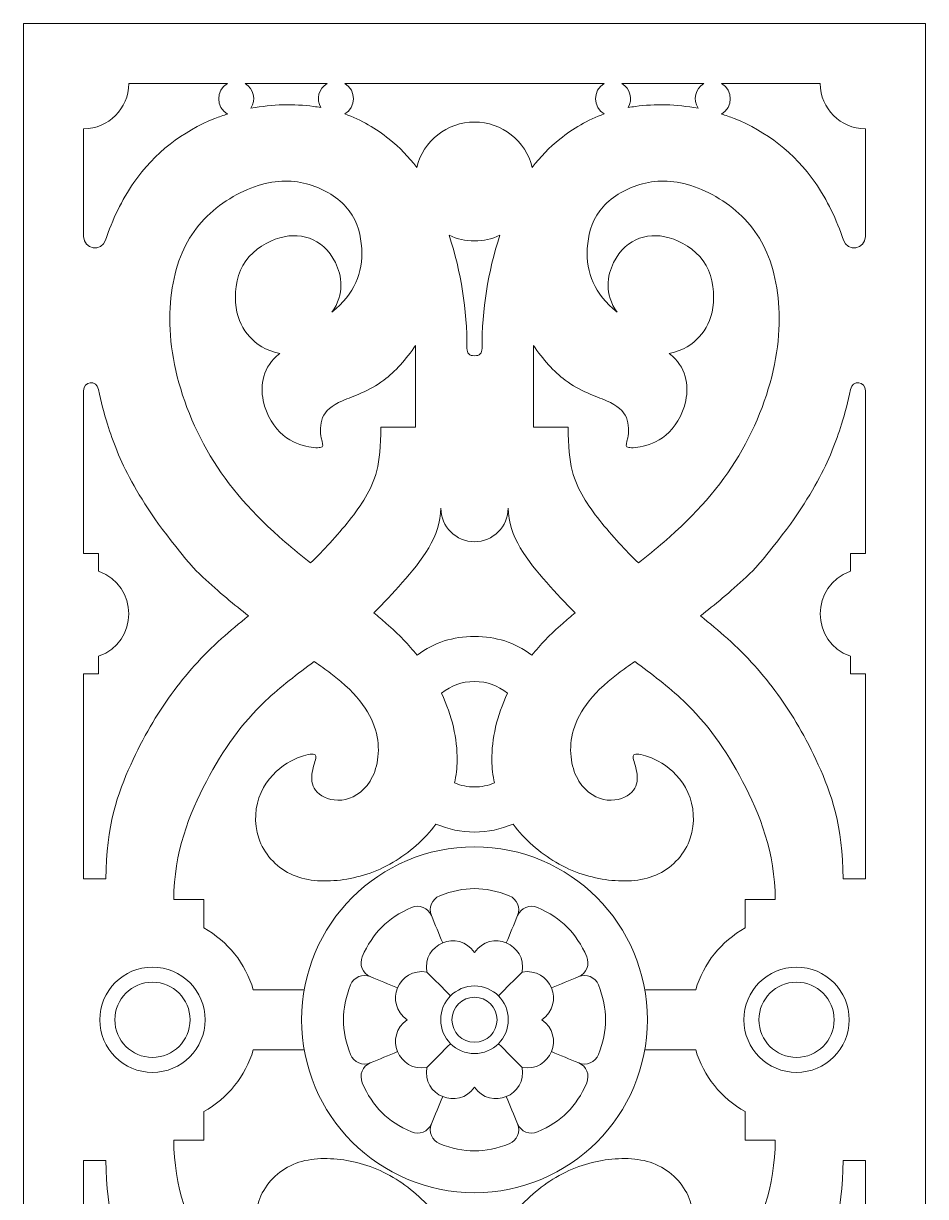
# Model space of a CAD drawing. Header units: millimetres. Extents: x 313 to 609, y -59 to 250.
# Drawn here: x 478.9 to 608.6, y 80.8 to 249.5 of the extents above; entities that cross this region are included whole.
import ezdxf

# ---------------------------------------------------------------- set-up
doc = ezdxf.new("R2010")
doc.units = ezdxf.units.MM
doc.header["$MEASUREMENT"] = 0
doc.layers.add('Default', color=7, linetype='Continuous')

msp = doc.modelspace()

# ---------------------------------------------------------------- linework, layer by layer
at = {"layer": 'Default', "lineweight": 9}
for points, knots in [([(478.865, 249.5131), (478.865, 249.5131), (478.865, -37.0836), (478.865, -37.0836), (478.865, -37.0836), (478.865, -37.0836), (608.6331, -37.0836), (608.6331, -37.0836), (608.6331, -37.0836), (608.6331, -37.0836), (608.6331, 249.5131), (608.6331, 249.5131), (608.6331, 249.5131), (608.6331, 249.5131), (478.865, 249.5131), (478.865, 249.5131)], [0, 0, 0, 0, 0.2, 0.2, 0.2, 0.2, 0.4, 0.4, 0.4, 0.4, 0.6, 0.6, 0.6, 0.6, 1, 1, 1, 1]), ([(487.5161, 234.3735), (491.0995, 234.3735), (494.0047, 237.2786), (494.0047, 240.862), (494.0047, 240.862), (498.7349, 240.862), (503.4657, 240.862), (508.1959, 240.862), (508.1959, 240.862), (506.5179, 239.8798), (506.5351, 237.448), (508.227, 236.4898), (508.227, 236.4898), (507.6155, 236.2982), (507.0099, 236.0847), (506.4135, 235.8495), (506.4135, 235.8495), (501.7853, 234.0238), (497.7061, 230.874), (494.7479, 226.6337), (494.7479, 226.6337), (493.0061, 224.1364), (491.6529, 221.2609), (490.676, 218.3498), (490.676, 218.3498), (490.0912, 216.6069), (487.5161, 217.0277), (487.5161, 218.8658), (487.5161, 218.8658), (487.5161, 224.035), (487.5161, 229.2044), (487.5161, 234.3735)], [0, 0, 0, 0, 0.11111111, 0.11111111, 0.11111111, 0.11111111, 0.22222222, 0.22222222, 0.22222222, 0.22222222, 0.33333333, 0.33333333, 0.33333333, 0.33333333, 0.44444444, 0.44444444, 0.44444444, 0.44444444, 0.55555556, 0.55555556, 0.55555556, 0.55555556, 0.66666667, 0.66666667, 0.66666667, 0.66666667, 0.77777778, 0.77777778, 0.77777778, 0.77777778, 1, 1, 1, 1]), ([(510.7445, 240.862), (514.6785, 240.862), (518.6124, 240.862), (522.5463, 240.862), (522.5463, 240.862), (521.3432, 240.1577), (520.9392, 238.6114), (521.6445, 237.4088), (521.6445, 237.4088), (521.2975, 237.4723), (520.9452, 237.5286), (520.5878, 237.5779), (520.5878, 237.5779), (517.8013, 237.9598), (514.6856, 237.894), (511.5936, 237.3225), (511.5936, 237.3225), (512.3676, 238.5292), (511.9818, 240.1378), (510.7445, 240.862)], [0, 0, 0, 0, 0.16666667, 0.16666667, 0.16666667, 0.16666667, 0.33333333, 0.33333333, 0.33333333, 0.33333333, 0.5, 0.5, 0.5, 0.5, 0.66666667, 0.66666667, 0.66666667, 0.66666667, 1, 1, 1, 1]), ([(525.095, 240.862), (537.5308, 240.862), (549.967, 240.862), (562.4028, 240.862), (562.4028, 240.862), (560.7299, 239.8828), (560.7409, 237.4604), (562.4227, 236.4963), (562.4227, 236.4963), (560.014, 235.6413), (557.9004, 234.4058), (556.0326, 232.8948), (556.0326, 232.8948), (554.5362, 231.6845), (553.1972, 230.2978), (552.0607, 228.799), (552.0607, 228.799), (551.1313, 232.6356), (547.6965, 235.3376), (543.7489, 235.3376), (543.7489, 235.3376), (539.8013, 235.3376), (536.3665, 232.6356), (535.4371, 228.799), (535.4371, 228.799), (534.3007, 230.2978), (532.9617, 231.6845), (531.4655, 232.8948), (531.4655, 232.8948), (529.5974, 234.4058), (527.4841, 235.6413), (525.0751, 236.4963), (525.0751, 236.4963), (526.757, 237.4604), (526.7682, 239.8828), (525.095, 240.862)], [0, 0, 0, 0, 0.1, 0.1, 0.1, 0.1, 0.2, 0.2, 0.2, 0.2, 0.3, 0.3, 0.3, 0.3, 0.4, 0.4, 0.4, 0.4, 0.5, 0.5, 0.5, 0.5, 0.6, 0.6, 0.6, 0.6, 0.7, 0.7, 0.7, 0.7, 0.8, 0.8, 0.8, 0.8, 1, 1, 1, 1]), ([(575.9042, 237.3225), (575.1302, 238.5292), (575.516, 240.1378), (576.7533, 240.862), (576.7533, 240.862), (572.8194, 240.862), (568.8854, 240.862), (564.9515, 240.862), (564.9515, 240.862), (566.1547, 240.1577), (566.5586, 238.6114), (565.8534, 237.4088), (565.8534, 237.4088), (566.2003, 237.4723), (566.5527, 237.5286), (566.9103, 237.5779), (566.9103, 237.5779), (569.6968, 237.9598), (572.8122, 237.894), (575.9042, 237.3225)], [0, 0, 0, 0, 0.16666667, 0.16666667, 0.16666667, 0.16666667, 0.33333333, 0.33333333, 0.33333333, 0.33333333, 0.5, 0.5, 0.5, 0.5, 0.66666667, 0.66666667, 0.66666667, 0.66666667, 1, 1, 1, 1]), ([(579.2708, 236.4898), (579.8823, 236.2982), (580.4879, 236.0847), (581.0843, 235.8495), (581.0843, 235.8495), (585.7125, 234.0238), (589.792, 230.874), (592.75, 226.6337), (592.75, 226.6337), (594.4917, 224.1364), (595.8449, 221.2609), (596.8218, 218.3498), (596.8218, 218.3498), (597.4066, 216.6069), (599.9817, 217.0277), (599.9817, 218.8658), (599.9817, 218.8658), (599.9817, 224.035), (599.9817, 229.2044), (599.9817, 234.3735), (599.9817, 234.3735), (596.3983, 234.3735), (593.4932, 237.2786), (593.4932, 240.862), (593.4932, 240.862), (588.763, 240.862), (584.0325, 240.862), (579.302, 240.862), (579.302, 240.862), (580.9799, 239.8798), (580.9627, 237.448), (579.2708, 236.4898)], [0, 0, 0, 0, 0.11111111, 0.11111111, 0.11111111, 0.11111111, 0.22222222, 0.22222222, 0.22222222, 0.22222222, 0.33333333, 0.33333333, 0.33333333, 0.33333333, 0.44444444, 0.44444444, 0.44444444, 0.44444444, 0.55555556, 0.55555556, 0.55555556, 0.55555556, 0.66666667, 0.66666667, 0.66666667, 0.66666667, 0.77777778, 0.77777778, 0.77777778, 0.77777778, 1, 1, 1, 1]), ([(515.7331, 202.0382), (513.2244, 200.1117), (512.9181, 197.4717), (513.3519, 195.2845), (513.3519, 195.2845), (513.7855, 193.0973), (514.9587, 191.3627), (516.2342, 190.2915), (516.2342, 190.2915), (517.5095, 189.2201), (518.8867, 188.8123), (519.9072, 188.6207), (519.9072, 188.6207), (520.9274, 188.4294), (521.5908, 188.4549), (521.8203, 188.6334), (521.8203, 188.6334), (522.0499, 188.8123), (521.8458, 189.1438), (521.7056, 189.909), (521.7056, 189.909), (521.5653, 190.6741), (521.4885, 191.8728), (521.8966, 192.8423), (521.8966, 192.8423), (522.3049, 193.8115), (523.1976, 194.5511), (524.7566, 195.2442), (524.7566, 195.2442), (526.3157, 195.9372), (528.5411, 196.5838), (530.7019, 198.2098), (530.7019, 198.2098), (532.327, 199.4331), (533.9157, 201.211), (535.2841, 203.2075), (535.2841, 203.2075), (535.2841, 199.281), (535.2841, 195.3542), (535.2841, 191.4274), (535.2841, 191.4274), (533.6156, 191.4274), (531.9471, 191.4274), (530.2787, 191.4274), (530.2787, 191.4274), (530.2787, 185.9691), (529.4308, 183.639), (528.0859, 181.3765), (528.0859, 181.3765), (526.7409, 179.114), (524.8993, 176.9191), (522.936, 174.7794), (522.936, 174.7794), (522.0555, 173.8195), (521.1504, 172.8707), (520.1762, 171.9117), (520.1762, 171.9117), (518.9084, 172.9158), (517.6687, 173.9241), (516.5029, 174.9292), (516.5029, 174.9292), (511.8522, 178.9391), (508.3833, 182.8926), (505.7305, 187.3434), (505.7305, 187.3434), (503.0778, 191.7945), (501.2414, 196.743), (500.4274, 201.3098), (500.4274, 201.3098), (499.6136, 205.8766), (499.8227, 210.062), (500.6845, 213.498), (500.6845, 213.498), (501.5466, 216.9337), (503.0611, 219.62), (505.2857, 221.7897), (505.2857, 221.7897), (507.5099, 223.9593), (510.4438, 225.6121), (513.1194, 226.3559), (513.1194, 226.3559), (515.795, 227.0996), (518.2123, 226.9345), (520.395, 226.2031), (520.395, 226.2031), (522.5781, 225.4721), (524.5268, 224.1749), (525.7383, 222.5459), (525.7383, 222.5459), (526.9497, 220.9169), (527.4242, 218.9563), (527.5245, 217.1668), (527.5245, 217.1668), (527.6244, 215.3773), (527.3501, 213.7593), (526.6707, 212.253), (526.6707, 212.253), (525.9909, 210.7468), (524.9064, 209.352), (523.2329, 207.9884), (523.2329, 207.9884), (525.1039, 210.5997), (524.6496, 213.2388), (523.7474, 215.1087), (523.7474, 215.1087), (522.8453, 216.9785), (521.4956, 218.0793), (519.9971, 218.6164), (519.9971, 218.6164), (518.4985, 219.1538), (516.8514, 219.1271), (515.0913, 218.4741), (515.0913, 218.4741), (513.3312, 217.8213), (511.4584, 216.5417), (510.426, 214.7157), (510.426, 214.7157), (509.394, 212.8901), (509.2027, 210.5175), (509.4631, 208.6753), (509.4631, 208.6753), (509.7232, 206.8327), (510.4346, 205.5204), (511.4103, 204.4457), (511.4103, 204.4457), (512.386, 203.3709), (513.6257, 202.534), (515.7331, 202.0382)], [0, 0, 0, 0, 0.03030303, 0.03030303, 0.03030303, 0.03030303, 0.06060606, 0.06060606, 0.06060606, 0.06060606, 0.09090909, 0.09090909, 0.09090909, 0.09090909, 0.12121212, 0.12121212, 0.12121212, 0.12121212, 0.15151515, 0.15151515, 0.15151515, 0.15151515, 0.18181818, 0.18181818, 0.18181818, 0.18181818, 0.21212121, 0.21212121, 0.21212121, 0.21212121, 0.24242424, 0.24242424, 0.24242424, 0.24242424, 0.27272727, 0.27272727, 0.27272727, 0.27272727, 0.3030303, 0.3030303, 0.3030303, 0.3030303, 0.33333333, 0.33333333, 0.33333333, 0.33333333, 0.36363636, 0.36363636, 0.36363636, 0.36363636, 0.39393939, 0.39393939, 0.39393939, 0.39393939, 0.42424242, 0.42424242, 0.42424242, 0.42424242, 0.45454545, 0.45454545, 0.45454545, 0.45454545, 0.48484848, 0.48484848, 0.48484848, 0.48484848, 0.51515152, 0.51515152, 0.51515152, 0.51515152, 0.54545455, 0.54545455, 0.54545455, 0.54545455, 0.57575758, 0.57575758, 0.57575758, 0.57575758, 0.60606061, 0.60606061, 0.60606061, 0.60606061, 0.63636364, 0.63636364, 0.63636364, 0.63636364, 0.66666667, 0.66666667, 0.66666667, 0.66666667, 0.6969697, 0.6969697, 0.6969697, 0.6969697, 0.72727273, 0.72727273, 0.72727273, 0.72727273, 0.75757576, 0.75757576, 0.75757576, 0.75757576, 0.78787879, 0.78787879, 0.78787879, 0.78787879, 0.81818182, 0.81818182, 0.81818182, 0.81818182, 0.84848485, 0.84848485, 0.84848485, 0.84848485, 0.87878788, 0.87878788, 0.87878788, 0.87878788, 0.90909091, 0.90909091, 0.90909091, 0.90909091, 0.93939394, 0.93939394, 0.93939394, 0.93939394, 1, 1, 1, 1]), ([(564.2652, 207.9884), (562.3939, 210.5997), (562.8483, 213.2388), (563.7504, 215.1087), (563.7504, 215.1087), (564.6526, 216.9785), (566.0025, 218.0793), (567.5011, 218.6164), (567.5011, 218.6164), (568.9993, 219.1538), (570.6464, 219.1271), (572.4065, 218.4741), (572.4065, 218.4741), (574.1666, 217.8213), (576.0398, 216.5417), (577.0718, 214.7157), (577.0718, 214.7157), (578.1038, 212.8901), (578.2951, 210.5175), (578.0347, 208.6753), (578.0347, 208.6753), (577.7747, 206.8327), (577.0632, 205.5204), (576.0875, 204.4457), (576.0875, 204.4457), (575.1118, 203.3709), (573.8722, 202.534), (571.7648, 202.0382), (571.7648, 202.0382), (574.2737, 200.1117), (574.5798, 197.4717), (574.1462, 195.2845), (574.1462, 195.2845), (573.7123, 193.0973), (572.5391, 191.3627), (571.2639, 190.2915), (571.2639, 190.2915), (569.9884, 189.2201), (568.6111, 188.8123), (567.5906, 188.6207), (567.5906, 188.6207), (566.5704, 188.4294), (565.9073, 188.4549), (565.6778, 188.6334), (565.6778, 188.6334), (565.4482, 188.8123), (565.6523, 189.1438), (565.7926, 189.909), (565.7926, 189.909), (565.9328, 190.6741), (566.0093, 191.8728), (565.6013, 192.8423), (565.6013, 192.8423), (565.1932, 193.8115), (564.3002, 194.5511), (562.7412, 195.2442), (562.7412, 195.2442), (561.1822, 195.9372), (558.9567, 196.5838), (556.7963, 198.2098), (556.7963, 198.2098), (555.1708, 199.4331), (553.5821, 201.211), (552.2138, 203.2075), (552.2138, 203.2075), (552.2138, 199.281), (552.2138, 195.3542), (552.2138, 191.4274), (552.2138, 191.4274), (553.8822, 191.4274), (555.5507, 191.4274), (557.2192, 191.4274), (557.2192, 191.4274), (557.2192, 185.9691), (558.0673, 183.639), (559.4123, 181.3765), (559.4123, 181.3765), (560.7572, 179.114), (562.5989, 176.9191), (564.5618, 174.7794), (564.5618, 174.7794), (565.4426, 173.8195), (566.3477, 172.8707), (567.3216, 171.9117), (567.3216, 171.9117), (568.5895, 172.9158), (569.8291, 173.9241), (570.9949, 174.9292), (570.9949, 174.9292), (575.6456, 178.9391), (579.1145, 182.8926), (581.7673, 187.3434), (581.7673, 187.3434), (584.4201, 191.7945), (586.2567, 196.743), (587.0705, 201.3098), (587.0705, 201.3098), (587.8842, 205.8766), (587.6752, 210.062), (586.8133, 213.498), (586.8133, 213.498), (585.9515, 216.9337), (584.4367, 219.62), (582.2121, 221.7897), (582.2121, 221.7897), (579.9879, 223.9593), (577.054, 225.6121), (574.3784, 226.3559), (574.3784, 226.3559), (571.7031, 227.0996), (569.2855, 226.9345), (567.1028, 226.2031), (567.1028, 226.2031), (564.9198, 225.4721), (562.971, 224.1749), (561.7596, 222.5459), (561.7596, 222.5459), (560.5481, 220.9169), (560.0736, 218.9563), (559.9734, 217.1668), (559.9734, 217.1668), (559.8734, 215.3773), (560.1477, 213.7593), (560.8275, 212.253), (560.8275, 212.253), (561.5069, 210.7468), (562.5917, 209.352), (564.2652, 207.9884)], [0, 0, 0, 0, 0.03030303, 0.03030303, 0.03030303, 0.03030303, 0.06060606, 0.06060606, 0.06060606, 0.06060606, 0.09090909, 0.09090909, 0.09090909, 0.09090909, 0.12121212, 0.12121212, 0.12121212, 0.12121212, 0.15151515, 0.15151515, 0.15151515, 0.15151515, 0.18181818, 0.18181818, 0.18181818, 0.18181818, 0.21212121, 0.21212121, 0.21212121, 0.21212121, 0.24242424, 0.24242424, 0.24242424, 0.24242424, 0.27272727, 0.27272727, 0.27272727, 0.27272727, 0.3030303, 0.3030303, 0.3030303, 0.3030303, 0.33333333, 0.33333333, 0.33333333, 0.33333333, 0.36363636, 0.36363636, 0.36363636, 0.36363636, 0.39393939, 0.39393939, 0.39393939, 0.39393939, 0.42424242, 0.42424242, 0.42424242, 0.42424242, 0.45454545, 0.45454545, 0.45454545, 0.45454545, 0.48484848, 0.48484848, 0.48484848, 0.48484848, 0.51515152, 0.51515152, 0.51515152, 0.51515152, 0.54545455, 0.54545455, 0.54545455, 0.54545455, 0.57575758, 0.57575758, 0.57575758, 0.57575758, 0.60606061, 0.60606061, 0.60606061, 0.60606061, 0.63636364, 0.63636364, 0.63636364, 0.63636364, 0.66666667, 0.66666667, 0.66666667, 0.66666667, 0.6969697, 0.6969697, 0.6969697, 0.6969697, 0.72727273, 0.72727273, 0.72727273, 0.72727273, 0.75757576, 0.75757576, 0.75757576, 0.75757576, 0.78787879, 0.78787879, 0.78787879, 0.78787879, 0.81818182, 0.81818182, 0.81818182, 0.81818182, 0.84848485, 0.84848485, 0.84848485, 0.84848485, 0.87878788, 0.87878788, 0.87878788, 0.87878788, 0.90909091, 0.90909091, 0.90909091, 0.90909091, 0.93939394, 0.93939394, 0.93939394, 0.93939394, 1, 1, 1, 1]), ([(543.7489, 201.7182), (542.9844, 201.7182), (542.6676, 202.0346), (542.6676, 202.7994), (542.6676, 202.7994), (542.6676, 208.4173), (541.8319, 213.7065), (540.0997, 219.0509), (540.0997, 219.0509), (541.2812, 218.4936), (542.4428, 218.2333), (543.7489, 218.2333), (543.7489, 218.2333), (545.055, 218.2333), (546.2169, 218.4936), (547.3981, 219.0509), (547.3981, 219.0509), (545.6659, 213.7065), (544.8302, 208.4173), (544.8302, 202.7994), (544.8302, 202.7994), (544.8302, 202.0346), (544.5138, 201.7182), (543.7489, 201.7182)], [0, 0, 0, 0, 0.14285714, 0.14285714, 0.14285714, 0.14285714, 0.28571429, 0.28571429, 0.28571429, 0.28571429, 0.42857143, 0.42857143, 0.42857143, 0.42857143, 0.57142857, 0.57142857, 0.57142857, 0.57142857, 0.71428571, 0.71428571, 0.71428571, 0.71428571, 1, 1, 1, 1]), ([(487.5161, 155.9592), (487.5161, 146.1295), (487.5161, 136.3002), (487.5161, 126.4709), (487.5161, 126.4709), (488.5873, 126.4709), (489.6585, 126.4709), (490.7297, 126.4709), (490.7297, 126.4709), (490.7297, 134.113), (492.4688, 138.8907), (494.2911, 142.8887), (494.2911, 142.8887), (496.1135, 146.8867), (498.0196, 150.1053), (500.1296, 153.0134), (500.1296, 153.0134), (502.2397, 155.9215), (504.5538, 158.5191), (507.367, 161.0438), (507.367, 161.0438), (508.5995, 162.1496), (509.9278, 163.2419), (511.2585, 164.3107), (511.2585, 164.3107), (509.2033, 165.8893), (506.9974, 167.72), (504.6626, 169.8977), (504.6626, 169.8977), (504.0941, 170.4279), (503.5202, 170.9475), (503.0155, 171.5448), (503.0155, 171.5448), (498.7304, 176.6149), (496.1939, 180.4032), (494.4445, 183.5936), (494.4445, 183.5936), (492.6953, 186.7841), (491.733, 189.3772), (490.9497, 191.8885), (490.9497, 191.8885), (490.4468, 193.5013), (490.0176, 195.0805), (489.6579, 196.8768), (489.6579, 196.8768), (489.3774, 198.2768), (487.5161, 198.0921), (487.5161, 196.6644), (487.5161, 196.6644), (487.5161, 188.8633), (487.5161, 181.0625), (487.5161, 173.2613), (487.5161, 173.2613), (488.2371, 173.2613), (488.958, 173.2613), (489.679, 173.2613), (489.679, 173.2613), (489.679, 172.4167), (489.679, 171.5721), (489.679, 170.7275), (489.679, 170.7275), (495.4466, 168.6883), (495.4466, 160.5322), (489.679, 158.493), (489.679, 158.493), (489.679, 157.6484), (489.679, 156.8038), (489.679, 155.9592), (489.679, 155.9592), (488.958, 155.9592), (488.2371, 155.9592), (487.5161, 155.9592)], [0, 0, 0, 0, 0.05263158, 0.05263158, 0.05263158, 0.05263158, 0.10526316, 0.10526316, 0.10526316, 0.10526316, 0.15789474, 0.15789474, 0.15789474, 0.15789474, 0.21052632, 0.21052632, 0.21052632, 0.21052632, 0.26315789, 0.26315789, 0.26315789, 0.26315789, 0.31578947, 0.31578947, 0.31578947, 0.31578947, 0.36842105, 0.36842105, 0.36842105, 0.36842105, 0.42105263, 0.42105263, 0.42105263, 0.42105263, 0.47368421, 0.47368421, 0.47368421, 0.47368421, 0.52631579, 0.52631579, 0.52631579, 0.52631579, 0.57894737, 0.57894737, 0.57894737, 0.57894737, 0.63157895, 0.63157895, 0.63157895, 0.63157895, 0.68421053, 0.68421053, 0.68421053, 0.68421053, 0.73684211, 0.73684211, 0.73684211, 0.73684211, 0.78947368, 0.78947368, 0.78947368, 0.78947368, 0.84210526, 0.84210526, 0.84210526, 0.84210526, 0.89473684, 0.89473684, 0.89473684, 0.89473684, 1, 1, 1, 1]), ([(599.9817, 155.9592), (599.9817, 146.1295), (599.9817, 136.3002), (599.9817, 126.4709), (599.9817, 126.4709), (598.9105, 126.4709), (597.8393, 126.4709), (596.7681, 126.4709), (596.7681, 126.4709), (596.7681, 134.113), (595.0294, 138.8907), (593.207, 142.8887), (593.207, 142.8887), (591.3843, 146.8867), (589.4786, 150.1053), (587.3682, 153.0134), (587.3682, 153.0134), (585.2582, 155.9215), (582.9441, 158.5191), (580.1309, 161.0438), (580.1309, 161.0438), (578.8983, 162.1496), (577.57, 163.2419), (576.2393, 164.3107), (576.2393, 164.3107), (578.2948, 165.8893), (580.5007, 167.72), (582.8352, 169.8977), (582.8352, 169.8977), (583.4037, 170.4279), (583.9776, 170.9475), (584.4823, 171.5448), (584.4823, 171.5448), (588.7677, 176.6149), (591.3039, 180.4032), (593.0534, 183.5936), (593.0534, 183.5936), (594.8028, 186.7841), (595.7651, 189.3772), (596.5481, 191.8885), (596.5481, 191.8885), (597.0511, 193.5013), (597.4802, 195.0805), (597.8399, 196.8768), (597.8399, 196.8768), (598.1205, 198.2768), (599.9817, 198.0921), (599.9817, 196.6644), (599.9817, 196.6644), (599.9817, 188.8633), (599.9817, 181.0625), (599.9817, 173.2613), (599.9817, 173.2613), (599.2608, 173.2613), (598.5398, 173.2613), (597.8189, 173.2613), (597.8189, 173.2613), (597.8189, 172.4167), (597.8189, 171.5721), (597.8189, 170.7275), (597.8189, 170.7275), (592.0516, 168.6883), (592.0516, 160.5322), (597.8189, 158.493), (597.8189, 158.493), (597.8189, 157.6484), (597.8189, 156.8038), (597.8189, 155.9592), (597.8189, 155.9592), (598.5398, 155.9592), (599.2608, 155.9592), (599.9817, 155.9592)], [0, 0, 0, 0, 0.05263158, 0.05263158, 0.05263158, 0.05263158, 0.10526316, 0.10526316, 0.10526316, 0.10526316, 0.15789474, 0.15789474, 0.15789474, 0.15789474, 0.21052632, 0.21052632, 0.21052632, 0.21052632, 0.26315789, 0.26315789, 0.26315789, 0.26315789, 0.31578947, 0.31578947, 0.31578947, 0.31578947, 0.36842105, 0.36842105, 0.36842105, 0.36842105, 0.42105263, 0.42105263, 0.42105263, 0.42105263, 0.47368421, 0.47368421, 0.47368421, 0.47368421, 0.52631579, 0.52631579, 0.52631579, 0.52631579, 0.57894737, 0.57894737, 0.57894737, 0.57894737, 0.63157895, 0.63157895, 0.63157895, 0.63157895, 0.68421053, 0.68421053, 0.68421053, 0.68421053, 0.73684211, 0.73684211, 0.73684211, 0.73684211, 0.78947368, 0.78947368, 0.78947368, 0.78947368, 0.84210526, 0.84210526, 0.84210526, 0.84210526, 0.89473684, 0.89473684, 0.89473684, 0.89473684, 1, 1, 1, 1]), ([(543.7489, 174.9707), (541.0766, 174.9707), (538.9102, 177.1374), (538.9102, 179.8098), (538.9102, 179.8098), (538.9102, 175.7839), (536.0946, 172.2002), (533.3647, 169.0964), (533.3647, 169.0964), (532.0106, 167.5572), (530.6775, 166.1358), (529.2644, 164.7674), (529.2644, 164.7674), (529.8916, 164.2472), (530.4928, 163.7342), (531.0601, 163.2297), (531.0601, 163.2297), (532.8525, 161.6351), (534.3045, 160.1259), (535.4994, 158.6594), (535.4994, 158.6594), (538.0629, 160.5171), (540.5831, 161.3344), (543.7489, 161.3344), (543.7489, 161.3344), (546.9147, 161.3344), (549.4349, 160.5171), (551.9984, 158.6594), (551.9984, 158.6594), (553.1936, 160.1259), (554.6453, 161.6351), (556.4377, 163.2297), (556.4377, 163.2297), (557.0051, 163.7342), (557.6062, 164.2472), (558.2334, 164.7674), (558.2334, 164.7674), (556.8203, 166.1358), (555.4872, 167.5572), (554.1331, 169.0964), (554.1331, 169.0964), (551.4032, 172.2002), (548.588, 175.7839), (548.588, 179.8098), (548.588, 179.8098), (548.588, 177.1374), (546.4216, 174.9707), (543.7489, 174.9707)], [0, 0, 0, 0, 0.07692308, 0.07692308, 0.07692308, 0.07692308, 0.15384615, 0.15384615, 0.15384615, 0.15384615, 0.23076923, 0.23076923, 0.23076923, 0.23076923, 0.30769231, 0.30769231, 0.30769231, 0.30769231, 0.38461538, 0.38461538, 0.38461538, 0.38461538, 0.46153846, 0.46153846, 0.46153846, 0.46153846, 0.53846154, 0.53846154, 0.53846154, 0.53846154, 0.61538462, 0.61538462, 0.61538462, 0.61538462, 0.69230769, 0.69230769, 0.69230769, 0.69230769, 0.76923077, 0.76923077, 0.76923077, 0.76923077, 0.84615385, 0.84615385, 0.84615385, 0.84615385, 1, 1, 1, 1]), ([(519.2556, 110.5403), (516.8149, 110.5403), (514.3739, 110.5403), (511.9329, 110.5403), (511.9329, 110.5403), (510.8077, 114.3147), (508.2555, 117.5021), (504.8186, 119.4257), (504.8186, 119.4257), (504.8186, 120.7896), (504.8186, 122.1532), (504.8186, 123.5171), (504.8186, 123.5171), (503.3767, 123.5171), (501.9348, 123.5171), (500.4929, 123.5171), (500.4929, 123.5171), (500.4929, 130.2343), (502.732, 135.8461), (505.181, 140.5031), (505.181, 140.5031), (507.6303, 145.1601), (510.2896, 148.8618), (513.6856, 152.0759), (513.6856, 152.0759), (515.8466, 154.1219), (518.3063, 155.9704), (520.6827, 157.7341), (520.6827, 157.7341), (521.5502, 157.1451), (522.35, 156.5858), (523.0775, 156.0351), (523.0775, 156.0351), (527.187, 152.9259), (528.9892, 150.1017), (529.6333, 147.4243), (529.6333, 147.4243), (530.2775, 144.7469), (529.7638, 142.2169), (528.7172, 140.525), (528.7172, 140.525), (527.671, 138.8334), (526.0924, 137.9799), (524.6419, 137.8222), (524.6419, 137.8222), (523.1914, 137.6641), (521.8693, 138.2012), (521.1359, 138.9349), (521.1359, 138.9349), (520.4022, 139.6683), (520.2577, 140.598), (520.3609, 141.507), (520.3609, 141.507), (520.4644, 142.4159), (520.8156, 143.3044), (520.9087, 143.8211), (520.9087, 143.8211), (521.0015, 144.3374), (520.836, 144.4821), (520.1293, 144.3931), (520.1293, 144.3931), (519.4223, 144.3039), (518.1735, 143.9812), (516.7936, 143.1138), (516.7936, 143.1138), (515.414, 142.2463), (513.903, 140.8344), (513.04, 138.8987), (513.04, 138.8987), (512.1767, 136.963), (511.9611, 134.5036), (512.7028, 132.3227), (512.7028, 132.3227), (513.4448, 130.1417), (515.1441, 128.239), (517.2618, 127.2057), (517.2618, 127.2057), (519.3796, 126.1728), (521.9158, 126.0094), (524.4547, 126.3166), (524.4547, 126.3166), (526.9939, 126.6236), (529.5361, 127.4012), (532.0465, 128.8784), (532.0465, 128.8784), (534.3211, 130.2171), (536.5697, 132.1302), (538.2088, 134.3556), (538.2088, 134.3556), (540.0116, 133.5828), (541.7874, 133.218), (543.7489, 133.218), (543.7489, 133.218), (545.7104, 133.218), (547.4862, 133.5828), (549.2893, 134.3556), (549.2893, 134.3556), (550.9284, 132.1302), (553.177, 130.2171), (555.4516, 128.8784), (555.4516, 128.8784), (557.9618, 127.4012), (560.5039, 126.6236), (563.0431, 126.3166), (563.0431, 126.3166), (565.5823, 126.0094), (568.1182, 126.1728), (570.236, 127.2057), (570.236, 127.2057), (572.3537, 128.239), (574.0531, 130.1417), (574.7951, 132.3227), (574.7951, 132.3227), (575.5368, 134.5036), (575.3212, 136.963), (574.4582, 138.8987), (574.4582, 138.8987), (573.5949, 140.8344), (572.0839, 142.2463), (570.7043, 143.1138), (570.7043, 143.1138), (569.3243, 143.9812), (568.0758, 144.3039), (567.3688, 144.3931), (567.3688, 144.3931), (566.6618, 144.4821), (566.4963, 144.3374), (566.5894, 143.8211), (566.5894, 143.8211), (566.6822, 143.3044), (567.0337, 142.4159), (567.1369, 141.507), (567.1369, 141.507), (567.2401, 140.598), (567.0957, 139.6683), (566.3623, 138.9349), (566.3623, 138.9349), (565.6286, 138.2012), (564.3065, 137.6641), (562.856, 137.8222), (562.856, 137.8222), (561.4055, 137.9799), (559.8269, 138.8334), (558.7806, 140.525), (558.7806, 140.525), (557.7343, 142.2169), (557.2204, 144.7469), (557.8645, 147.4243), (557.8645, 147.4243), (558.5086, 150.1017), (560.3109, 152.9259), (564.4204, 156.0351), (564.4204, 156.0351), (565.1478, 156.5858), (565.9477, 157.1451), (566.8154, 157.7341), (566.8154, 157.7341), (569.1915, 155.9704), (571.6512, 154.1219), (573.8126, 152.0759), (573.8126, 152.0759), (577.2082, 148.8618), (579.8675, 145.1601), (582.3168, 140.5031), (582.3168, 140.5031), (584.7659, 135.8461), (587.0049, 130.2343), (587.0049, 123.5171), (587.0049, 123.5171), (585.563, 123.5171), (584.1211, 123.5171), (582.6792, 123.5171), (582.6792, 123.5171), (582.6792, 122.1532), (582.6792, 120.7896), (582.6792, 119.4257), (582.6792, 119.4257), (579.2424, 117.5021), (576.6904, 114.3147), (575.565, 110.5403), (575.565, 110.5403), (573.1239, 110.5403), (570.6832, 110.5403), (568.2422, 110.5403)], [0, 0, 0, 0, 0.0212766, 0.0212766, 0.0212766, 0.0212766, 0.04255319, 0.04255319, 0.04255319, 0.04255319, 0.06382979, 0.06382979, 0.06382979, 0.06382979, 0.08510638, 0.08510638, 0.08510638, 0.08510638, 0.10638298, 0.10638298, 0.10638298, 0.10638298, 0.12765957, 0.12765957, 0.12765957, 0.12765957, 0.14893617, 0.14893617, 0.14893617, 0.14893617, 0.17021277, 0.17021277, 0.17021277, 0.17021277, 0.19148936, 0.19148936, 0.19148936, 0.19148936, 0.21276596, 0.21276596, 0.21276596, 0.21276596, 0.23404255, 0.23404255, 0.23404255, 0.23404255, 0.25531915, 0.25531915, 0.25531915, 0.25531915, 0.27659574, 0.27659574, 0.27659574, 0.27659574, 0.29787234, 0.29787234, 0.29787234, 0.29787234, 0.31914894, 0.31914894, 0.31914894, 0.31914894, 0.34042553, 0.34042553, 0.34042553, 0.34042553, 0.36170213, 0.36170213, 0.36170213, 0.36170213, 0.38297872, 0.38297872, 0.38297872, 0.38297872, 0.40425532, 0.40425532, 0.40425532, 0.40425532, 0.42553191, 0.42553191, 0.42553191, 0.42553191, 0.44680851, 0.44680851, 0.44680851, 0.44680851, 0.46808511, 0.46808511, 0.46808511, 0.46808511, 0.4893617, 0.4893617, 0.4893617, 0.4893617, 0.5106383, 0.5106383, 0.5106383, 0.5106383, 0.53191489, 0.53191489, 0.53191489, 0.53191489, 0.55319149, 0.55319149, 0.55319149, 0.55319149, 0.57446809, 0.57446809, 0.57446809, 0.57446809, 0.59574468, 0.59574468, 0.59574468, 0.59574468, 0.61702128, 0.61702128, 0.61702128, 0.61702128, 0.63829787, 0.63829787, 0.63829787, 0.63829787, 0.65957447, 0.65957447, 0.65957447, 0.65957447, 0.68085106, 0.68085106, 0.68085106, 0.68085106, 0.70212766, 0.70212766, 0.70212766, 0.70212766, 0.72340426, 0.72340426, 0.72340426, 0.72340426, 0.74468085, 0.74468085, 0.74468085, 0.74468085, 0.76595745, 0.76595745, 0.76595745, 0.76595745, 0.78723404, 0.78723404, 0.78723404, 0.78723404, 0.80851064, 0.80851064, 0.80851064, 0.80851064, 0.82978723, 0.82978723, 0.82978723, 0.82978723, 0.85106383, 0.85106383, 0.85106383, 0.85106383, 0.87234043, 0.87234043, 0.87234043, 0.87234043, 0.89361702, 0.89361702, 0.89361702, 0.89361702, 0.91489362, 0.91489362, 0.91489362, 0.91489362, 0.93617021, 0.93617021, 0.93617021, 0.93617021, 0.95744681, 0.95744681, 0.95744681, 0.95744681, 1, 1, 1, 1]), ([(540.8847, 140.2691), (541.8189, 139.8874), (542.7397, 139.7065), (543.7489, 139.7065), (543.7489, 139.7065), (544.7581, 139.7065), (545.679, 139.8874), (546.6131, 140.2691), (546.6131, 140.2691), (546.3851, 141.3273), (546.2638, 142.4204), (546.249, 143.542), (546.249, 143.542), (546.2077, 146.6263), (546.9696, 149.9267), (548.5043, 153.1658), (548.5043, 153.1658), (547.0512, 154.3393), (545.6167, 154.8459), (543.7489, 154.8459), (543.7489, 154.8459), (541.8812, 154.8459), (540.4467, 154.3393), (538.9935, 153.1658), (538.9935, 153.1658), (540.5282, 149.9267), (541.2904, 146.6263), (541.2492, 143.542), (541.2492, 143.542), (541.234, 142.4204), (541.1128, 141.3273), (540.8847, 140.2691)], [0, 0, 0, 0, 0.11111111, 0.11111111, 0.11111111, 0.11111111, 0.22222222, 0.22222222, 0.22222222, 0.22222222, 0.33333333, 0.33333333, 0.33333333, 0.33333333, 0.44444444, 0.44444444, 0.44444444, 0.44444444, 0.55555556, 0.55555556, 0.55555556, 0.55555556, 0.66666667, 0.66666667, 0.66666667, 0.66666667, 0.77777778, 0.77777778, 0.77777778, 0.77777778, 1, 1, 1, 1]), ([(568.6212, 106.2146), (568.6212, 119.9512), (557.4855, 131.0869), (543.7489, 131.0869), (543.7489, 131.0869), (530.0123, 131.0869), (518.8766, 119.9512), (518.8766, 106.2146), (518.8766, 106.2146), (518.8766, 92.4783), (530.0123, 81.3426), (543.7489, 81.3426), (543.7489, 81.3426), (557.4855, 81.3426), (568.6212, 92.4783), (568.6212, 106.2146)], [0, 0, 0, 0, 0.2, 0.2, 0.2, 0.2, 0.4, 0.4, 0.4, 0.4, 0.6, 0.6, 0.6, 0.6, 1, 1, 1, 1]), ([(539.1706, 117.2682), (538.6275, 118.5793), (538.0845, 119.8901), (537.5415, 121.2009), (537.5415, 121.2009), (537.0786, 122.3181), (537.6219, 123.5977), (538.7474, 124.0408), (538.7474, 124.0408), (542.2664, 125.4266), (545.2314, 125.4266), (548.7508, 124.0408), (548.7508, 124.0408), (549.8759, 123.5977), (550.4192, 122.3181), (549.9566, 121.2009)], [0, 0, 0, 0, 0.2, 0.2, 0.2, 0.2, 0.4, 0.4, 0.4, 0.4, 0.6, 0.6, 0.6, 0.6, 1, 1, 1, 1]), ([(532.6954, 110.7933), (531.3842, 111.3363), (530.0737, 111.879), (528.7626, 112.422), (528.7626, 112.422), (527.6455, 112.8849), (527.1247, 114.1741), (527.6069, 115.283), (527.6069, 115.283), (529.1155, 118.7513), (531.2125, 120.848), (534.6806, 122.3566), (534.6806, 122.3566), (535.7897, 122.8388), (537.0786, 122.3181), (537.5415, 121.2009)], [0, 0, 0, 0, 0.2, 0.2, 0.2, 0.2, 0.4, 0.4, 0.4, 0.4, 0.6, 0.6, 0.6, 0.6, 1, 1, 1, 1]), ([(548.3276, 117.2682), (548.8706, 118.5793), (549.4136, 119.8901), (549.9566, 121.2009), (549.9566, 121.2009), (550.4192, 122.3181), (551.7081, 122.8388), (552.8173, 122.3566), (552.8173, 122.3566), (556.2856, 120.848), (558.3823, 118.7513), (559.8909, 115.283), (559.8909, 115.283), (560.3731, 114.1741), (559.8524, 112.8849), (558.7352, 112.422)], [0, 0, 0, 0, 0.2, 0.2, 0.2, 0.2, 0.4, 0.4, 0.4, 0.4, 0.6, 0.6, 0.6, 0.6, 1, 1, 1, 1]), ([(547.19, 109.6556), (548.3255, 110.7915), (549.4613, 111.927), (550.5972, 113.0626), (550.5972, 113.0626), (551.3662, 117.0979), (546.0583, 119.2967), (543.7489, 115.8992), (543.7489, 115.8992), (541.4396, 119.2967), (536.1317, 117.0979), (536.9009, 113.0626), (536.9009, 113.0626), (538.0365, 111.927), (539.1723, 110.7915), (540.3079, 109.6556)], [0, 0, 0, 0, 0.2, 0.2, 0.2, 0.2, 0.4, 0.4, 0.4, 0.4, 0.6, 0.6, 0.6, 0.6, 1, 1, 1, 1]), ([(489.8545, 106.2146), (489.8545, 110.3953), (493.2437, 113.7844), (497.4243, 113.7844), (497.4243, 113.7844), (501.605, 113.7844), (504.9942, 110.3953), (504.9942, 106.2146), (504.9942, 106.2146), (504.9942, 102.0342), (501.605, 98.6451), (497.4243, 98.6451), (497.4243, 98.6451), (493.2437, 98.6451), (489.8545, 102.0342), (489.8545, 106.2146)], [0, 0, 0, 0, 0.2, 0.2, 0.2, 0.2, 0.4, 0.4, 0.4, 0.4, 0.6, 0.6, 0.6, 0.6, 1, 1, 1, 1]), ([(540.3079, 102.7739), (539.1723, 101.6383), (538.0365, 100.5025), (536.9009, 99.3669), (536.9009, 99.3669), (532.8656, 98.5976), (530.6669, 103.9056), (534.0643, 106.2146), (534.0643, 106.2146), (530.6669, 108.5242), (532.8656, 113.8319), (536.9009, 113.0626)], [0, 0, 0, 0, 0.25, 0.25, 0.25, 0.25, 0.5, 0.5, 0.5, 0.5, 1, 1, 1, 1]), ([(550.5972, 113.0626), (554.6322, 113.8319), (556.831, 108.5242), (553.4335, 106.2146), (553.4335, 106.2146), (556.831, 103.9056), (554.6322, 98.5976), (550.5972, 99.3669)], [0, 0, 0, 0, 0.33333333, 0.33333333, 0.33333333, 0.33333333, 1, 1, 1, 1]), ([(597.6433, 106.2146), (597.6433, 110.3953), (594.2542, 113.7844), (590.0735, 113.7844), (590.0735, 113.7844), (585.8928, 113.7844), (582.5037, 110.3953), (582.5037, 106.2146), (582.5037, 106.2146), (582.5037, 102.0342), (585.8928, 98.6451), (590.0735, 98.6451), (590.0735, 98.6451), (594.2542, 98.6451), (597.6433, 102.0342), (597.6433, 106.2146)], [0, 0, 0, 0, 0.2, 0.2, 0.2, 0.2, 0.4, 0.4, 0.4, 0.4, 0.6, 0.6, 0.6, 0.6, 1, 1, 1, 1]), ([(492.0174, 106.2146), (492.0174, 109.2007), (494.4382, 111.6216), (497.4243, 111.6216), (497.4243, 111.6216), (500.4108, 111.6216), (502.8313, 109.2007), (502.8313, 106.2146), (502.8313, 106.2146), (502.8313, 103.2288), (500.4108, 100.8079), (497.4243, 100.8079), (497.4243, 100.8079), (494.4382, 100.8079), (492.0174, 103.2288), (492.0174, 106.2146)], [0, 0, 0, 0, 0.2, 0.2, 0.2, 0.2, 0.4, 0.4, 0.4, 0.4, 0.6, 0.6, 0.6, 0.6, 1, 1, 1, 1]), ([(532.6954, 101.6362), (531.3842, 101.0935), (530.0737, 100.5505), (528.7626, 100.0075), (528.7626, 100.0075), (527.6455, 99.5446), (526.3658, 100.0879), (525.9227, 101.213), (525.9227, 101.213), (524.5369, 104.7324), (524.5369, 107.6974), (525.9227, 111.2165), (525.9227, 111.2165), (526.3658, 112.3416), (527.6455, 112.8849), (528.7626, 112.422)], [0, 0, 0, 0, 0.2, 0.2, 0.2, 0.2, 0.4, 0.4, 0.4, 0.4, 0.6, 0.6, 0.6, 0.6, 1, 1, 1, 1]), ([(554.8025, 110.7933), (556.1136, 111.3363), (557.4244, 111.879), (558.7352, 112.422), (558.7352, 112.422), (559.8524, 112.8849), (561.1323, 112.3416), (561.5754, 111.2165), (561.5754, 111.2165), (562.961, 107.6971), (562.961, 104.7324), (561.5754, 101.213), (561.5754, 101.213), (561.132, 100.0879), (559.8524, 99.5446), (558.7352, 100.0075)], [0, 0, 0, 0, 0.2, 0.2, 0.2, 0.2, 0.4, 0.4, 0.4, 0.4, 0.6, 0.6, 0.6, 0.6, 1, 1, 1, 1]), ([(595.4804, 106.2146), (595.4804, 109.2007), (593.0599, 111.6216), (590.0735, 111.6216), (590.0735, 111.6216), (587.0874, 111.6216), (584.6665, 109.2007), (584.6665, 106.2146), (584.6665, 106.2146), (584.6665, 103.2288), (587.0874, 100.8079), (590.0735, 100.8079), (590.0735, 100.8079), (593.0599, 100.8079), (595.4804, 103.2288), (595.4804, 106.2146)], [0, 0, 0, 0, 0.2, 0.2, 0.2, 0.2, 0.4, 0.4, 0.4, 0.4, 0.6, 0.6, 0.6, 0.6, 1, 1, 1, 1]), ([(548.6152, 106.2146), (548.6152, 108.9024), (546.4364, 111.0809), (543.7489, 111.0809), (543.7489, 111.0809), (541.0614, 111.0809), (538.8826, 108.9024), (538.8826, 106.2146), (538.8826, 106.2146), (538.8826, 103.5274), (541.0614, 101.3486), (543.7489, 101.3486), (543.7489, 101.3486), (546.4364, 101.3486), (548.6152, 103.5274), (548.6152, 106.2146)], [0, 0, 0, 0, 0.2, 0.2, 0.2, 0.2, 0.4, 0.4, 0.4, 0.4, 0.6, 0.6, 0.6, 0.6, 1, 1, 1, 1]), ([(546.993, 106.2146), (546.993, 108.0064), (545.5408, 109.4587), (543.7489, 109.4587), (543.7489, 109.4587), (541.9574, 109.4587), (540.5048, 108.0064), (540.5048, 106.2146), (540.5048, 106.2146), (540.5048, 104.4234), (541.9574, 102.9708), (543.7489, 102.9708), (543.7489, 102.9708), (545.5408, 102.9708), (546.993, 104.4234), (546.993, 106.2146)], [0, 0, 0, 0, 0.2, 0.2, 0.2, 0.2, 0.4, 0.4, 0.4, 0.4, 0.6, 0.6, 0.6, 0.6, 1, 1, 1, 1]), ([(568.2422, 101.8892), (570.6832, 101.8892), (573.1239, 101.8892), (575.565, 101.8892), (575.565, 101.8892), (576.6904, 98.1148), (579.2424, 94.9274), (582.6792, 93.0038), (582.6792, 93.0038), (582.6792, 91.6399), (582.6792, 90.2763), (582.6792, 88.9124), (582.6792, 88.9124), (584.1211, 88.9124), (585.563, 88.9124), (587.0049, 88.9124), (587.0049, 88.9124), (587.0049, 82.1955), (584.7659, 76.5834), (582.3168, 71.9264), (582.3168, 71.9264), (579.8675, 67.2698), (577.2082, 63.568), (573.8126, 60.3536), (573.8126, 60.3536), (571.6512, 58.3076), (569.1915, 56.4591), (566.8154, 54.6957), (566.8154, 54.6957), (565.9477, 55.2844), (565.1478, 55.844), (564.4204, 56.3944), (564.4204, 56.3944), (560.3109, 59.5039), (558.5086, 62.3281), (557.8645, 65.0052), (557.8645, 65.0052), (557.2204, 67.6826), (557.7343, 70.2126), (558.7806, 71.9045), (558.7806, 71.9045), (559.8269, 73.5964), (561.4055, 74.4496), (562.856, 74.6076), (562.856, 74.6076), (564.3065, 74.7654), (565.6286, 74.2283), (566.3623, 73.4949), (566.3623, 73.4949), (567.0957, 72.7615), (567.2401, 71.8318), (567.1369, 70.9225), (567.1369, 70.9225), (567.0337, 70.0136), (566.6822, 69.1251), (566.5894, 68.6087), (566.5894, 68.6087), (566.4963, 68.0921), (566.6618, 67.9474), (567.3688, 68.0367), (567.3688, 68.0367), (568.0758, 68.1256), (569.3243, 68.4483), (570.7043, 69.3157), (570.7043, 69.3157), (572.0839, 70.1832), (573.5949, 71.5951), (574.4582, 73.5308), (574.4582, 73.5308), (575.3212, 75.4665), (575.5368, 77.9259), (574.7951, 80.1068), (574.7951, 80.1068), (574.0531, 82.2881), (572.3537, 84.1908), (570.236, 85.2238), (570.236, 85.2238), (568.1182, 86.2567), (565.5823, 86.4201), (563.0431, 86.1132), (563.0431, 86.1132), (560.5039, 85.8059), (557.9618, 85.0283), (555.4516, 83.5511), (555.4516, 83.5511), (553.177, 82.2125), (550.9284, 80.2996), (549.2893, 78.0739), (549.2893, 78.0739), (547.4862, 78.847), (545.7104, 79.2115), (543.7489, 79.2115), (543.7489, 79.2115), (541.7874, 79.2115), (540.0116, 78.847), (538.2088, 78.0739), (538.2088, 78.0739), (536.5697, 80.2996), (534.3211, 82.2125), (532.0465, 83.5511), (532.0465, 83.5511), (529.5361, 85.0283), (526.9939, 85.8059), (524.4547, 86.1132), (524.4547, 86.1132), (521.9158, 86.4201), (519.3796, 86.2567), (517.2618, 85.2238), (517.2618, 85.2238), (515.1441, 84.1908), (513.4448, 82.2881), (512.7028, 80.1068), (512.7028, 80.1068), (511.9611, 77.9259), (512.1767, 75.4665), (513.04, 73.5308), (513.04, 73.5308), (513.903, 71.5951), (515.414, 70.1832), (516.7936, 69.3157), (516.7936, 69.3157), (518.1735, 68.4483), (519.4223, 68.1256), (520.1293, 68.0367), (520.1293, 68.0367), (520.836, 67.9474), (521.0015, 68.0921), (520.9087, 68.6087), (520.9087, 68.6087), (520.8156, 69.1251), (520.4644, 70.0136), (520.3609, 70.9225), (520.3609, 70.9225), (520.2577, 71.8318), (520.4022, 72.7615), (521.1359, 73.4949), (521.1359, 73.4949), (521.8693, 74.2283), (523.1914, 74.7654), (524.6419, 74.6076), (524.6419, 74.6076), (526.0924, 74.4496), (527.671, 73.5964), (528.7172, 71.9045), (528.7172, 71.9045), (529.7638, 70.2126), (530.2775, 67.6826), (529.6333, 65.0052), (529.6333, 65.0052), (528.9892, 62.3281), (527.187, 59.5039), (523.0775, 56.3944), (523.0775, 56.3944), (522.35, 55.844), (521.5502, 55.2844), (520.6827, 54.6957), (520.6827, 54.6957), (518.3063, 56.4591), (515.8466, 58.3076), (513.6856, 60.3536), (513.6856, 60.3536), (510.2896, 63.568), (507.6303, 67.2698), (505.181, 71.9264), (505.181, 71.9264), (502.732, 76.5834), (500.4929, 82.1955), (500.4929, 88.9124), (500.4929, 88.9124), (501.9348, 88.9124), (503.3767, 88.9124), (504.8186, 88.9124), (504.8186, 88.9124), (504.8186, 90.2763), (504.8186, 91.6399), (504.8186, 93.0038), (504.8186, 93.0038), (508.2555, 94.9274), (510.8077, 98.1148), (511.9329, 101.8892), (511.9329, 101.8892), (514.3739, 101.8892), (516.8149, 101.8892), (519.2556, 101.8892)], [0, 0, 0, 0, 0.0212766, 0.0212766, 0.0212766, 0.0212766, 0.04255319, 0.04255319, 0.04255319, 0.04255319, 0.06382979, 0.06382979, 0.06382979, 0.06382979, 0.08510638, 0.08510638, 0.08510638, 0.08510638, 0.10638298, 0.10638298, 0.10638298, 0.10638298, 0.12765957, 0.12765957, 0.12765957, 0.12765957, 0.14893617, 0.14893617, 0.14893617, 0.14893617, 0.17021277, 0.17021277, 0.17021277, 0.17021277, 0.19148936, 0.19148936, 0.19148936, 0.19148936, 0.21276596, 0.21276596, 0.21276596, 0.21276596, 0.23404255, 0.23404255, 0.23404255, 0.23404255, 0.25531915, 0.25531915, 0.25531915, 0.25531915, 0.27659574, 0.27659574, 0.27659574, 0.27659574, 0.29787234, 0.29787234, 0.29787234, 0.29787234, 0.31914894, 0.31914894, 0.31914894, 0.31914894, 0.34042553, 0.34042553, 0.34042553, 0.34042553, 0.36170213, 0.36170213, 0.36170213, 0.36170213, 0.38297872, 0.38297872, 0.38297872, 0.38297872, 0.40425532, 0.40425532, 0.40425532, 0.40425532, 0.42553191, 0.42553191, 0.42553191, 0.42553191, 0.44680851, 0.44680851, 0.44680851, 0.44680851, 0.46808511, 0.46808511, 0.46808511, 0.46808511, 0.4893617, 0.4893617, 0.4893617, 0.4893617, 0.5106383, 0.5106383, 0.5106383, 0.5106383, 0.53191489, 0.53191489, 0.53191489, 0.53191489, 0.55319149, 0.55319149, 0.55319149, 0.55319149, 0.57446809, 0.57446809, 0.57446809, 0.57446809, 0.59574468, 0.59574468, 0.59574468, 0.59574468, 0.61702128, 0.61702128, 0.61702128, 0.61702128, 0.63829787, 0.63829787, 0.63829787, 0.63829787, 0.65957447, 0.65957447, 0.65957447, 0.65957447, 0.68085106, 0.68085106, 0.68085106, 0.68085106, 0.70212766, 0.70212766, 0.70212766, 0.70212766, 0.72340426, 0.72340426, 0.72340426, 0.72340426, 0.74468085, 0.74468085, 0.74468085, 0.74468085, 0.76595745, 0.76595745, 0.76595745, 0.76595745, 0.78723404, 0.78723404, 0.78723404, 0.78723404, 0.80851064, 0.80851064, 0.80851064, 0.80851064, 0.82978723, 0.82978723, 0.82978723, 0.82978723, 0.85106383, 0.85106383, 0.85106383, 0.85106383, 0.87234043, 0.87234043, 0.87234043, 0.87234043, 0.89361702, 0.89361702, 0.89361702, 0.89361702, 0.91489362, 0.91489362, 0.91489362, 0.91489362, 0.93617021, 0.93617021, 0.93617021, 0.93617021, 0.95744681, 0.95744681, 0.95744681, 0.95744681, 1, 1, 1, 1]), ([(547.19, 102.7739), (548.3255, 101.6383), (549.4613, 100.5025), (550.5972, 99.3669), (550.5972, 99.3669), (551.3662, 95.3316), (546.0583, 93.1328), (543.7489, 96.5303), (543.7489, 96.5303), (541.4396, 93.1328), (536.1317, 95.3316), (536.9009, 99.3669)], [0, 0, 0, 0, 0.25, 0.25, 0.25, 0.25, 0.5, 0.5, 0.5, 0.5, 1, 1, 1, 1]), ([(554.8025, 101.6362), (556.1136, 101.0935), (557.4244, 100.5505), (558.7352, 100.0075), (558.7352, 100.0075), (559.8524, 99.5446), (560.3731, 98.2557), (559.8909, 97.1466), (559.8909, 97.1466), (558.3823, 93.6782), (556.2856, 91.5815), (552.8173, 90.0729), (552.8173, 90.0729), (551.7081, 89.5907), (550.4192, 90.1114), (549.9566, 91.2286)], [0, 0, 0, 0, 0.2, 0.2, 0.2, 0.2, 0.4, 0.4, 0.4, 0.4, 0.6, 0.6, 0.6, 0.6, 1, 1, 1, 1]), ([(539.1706, 95.1613), (538.6275, 93.8505), (538.0845, 92.5394), (537.5415, 91.2286), (537.5415, 91.2286), (537.0786, 90.1114), (535.7897, 89.5907), (534.6806, 90.0732), (534.6806, 90.0732), (531.2122, 91.5815), (529.1155, 93.6782), (527.6069, 97.1466), (527.6069, 97.1466), (527.1247, 98.2557), (527.6455, 99.5446), (528.7626, 100.0075)], [0, 0, 0, 0, 0.2, 0.2, 0.2, 0.2, 0.4, 0.4, 0.4, 0.4, 0.6, 0.6, 0.6, 0.6, 1, 1, 1, 1]), ([(548.3276, 95.1613), (548.8706, 93.8505), (549.4136, 92.5394), (549.9566, 91.2286), (549.9566, 91.2286), (550.4192, 90.1114), (549.8759, 88.8318), (548.7508, 88.3887), (548.7508, 88.3887), (545.2314, 87.0029), (542.2664, 87.0029), (538.7471, 88.3887), (538.7471, 88.3887), (537.6219, 88.8318), (537.0786, 90.1114), (537.5415, 91.2286)], [0, 0, 0, 0, 0.2, 0.2, 0.2, 0.2, 0.4, 0.4, 0.4, 0.4, 0.6, 0.6, 0.6, 0.6, 1, 1, 1, 1]), ([(487.5161, 56.4706), (487.5161, 66.3), (487.5161, 76.1293), (487.5161, 85.9587), (487.5161, 85.9587), (488.5873, 85.9587), (489.6585, 85.9587), (490.7297, 85.9587), (490.7297, 85.9587), (490.7297, 78.3165), (492.4688, 73.5388), (494.2911, 69.5408), (494.2911, 69.5408), (496.1135, 65.5429), (498.0196, 62.3242), (500.1296, 59.4161), (500.1296, 59.4161), (502.2397, 56.508), (504.5538, 53.9104), (507.367, 51.3861), (507.367, 51.3861), (508.5995, 50.2799), (509.9278, 49.1879), (511.2585, 48.1191), (511.2585, 48.1191), (509.2033, 46.5402), (506.9974, 44.7095), (504.6626, 42.5318), (504.6626, 42.5318), (504.0941, 42.0016), (503.5202, 41.482), (503.0155, 40.8847), (503.0155, 40.8847), (498.7304, 35.8146), (496.1939, 32.0266), (494.4445, 28.8359), (494.4445, 28.8359), (492.6953, 25.6454), (491.733, 23.0523), (490.9497, 20.5413), (490.9497, 20.5413), (490.4468, 18.9282), (490.0176, 17.349), (489.6579, 15.553), (489.6579, 15.553), (489.3774, 14.153), (487.5161, 14.3374), (487.5161, 15.7654), (487.5161, 15.7654), (487.5161, 23.5662), (487.5161, 31.3674), (487.5161, 39.1682), (487.5161, 39.1682), (488.2371, 39.1682), (488.958, 39.1682), (489.679, 39.1682), (489.679, 39.1682), (489.679, 40.0128), (489.679, 40.8574), (489.679, 41.702), (489.679, 41.702), (495.4466, 43.7412), (495.4466, 51.8976), (489.679, 53.9368), (489.679, 53.9368), (489.679, 54.7811), (489.679, 55.6257), (489.679, 56.4706), (489.679, 56.4706), (488.958, 56.4706), (488.2371, 56.4706), (487.5161, 56.4706)], [0, 0, 0, 0, 0.05263158, 0.05263158, 0.05263158, 0.05263158, 0.10526316, 0.10526316, 0.10526316, 0.10526316, 0.15789474, 0.15789474, 0.15789474, 0.15789474, 0.21052632, 0.21052632, 0.21052632, 0.21052632, 0.26315789, 0.26315789, 0.26315789, 0.26315789, 0.31578947, 0.31578947, 0.31578947, 0.31578947, 0.36842105, 0.36842105, 0.36842105, 0.36842105, 0.42105263, 0.42105263, 0.42105263, 0.42105263, 0.47368421, 0.47368421, 0.47368421, 0.47368421, 0.52631579, 0.52631579, 0.52631579, 0.52631579, 0.57894737, 0.57894737, 0.57894737, 0.57894737, 0.63157895, 0.63157895, 0.63157895, 0.63157895, 0.68421053, 0.68421053, 0.68421053, 0.68421053, 0.73684211, 0.73684211, 0.73684211, 0.73684211, 0.78947368, 0.78947368, 0.78947368, 0.78947368, 0.84210526, 0.84210526, 0.84210526, 0.84210526, 0.89473684, 0.89473684, 0.89473684, 0.89473684, 1, 1, 1, 1]), ([(599.9817, 56.4706), (599.9817, 66.3), (599.9817, 76.1293), (599.9817, 85.9587), (599.9817, 85.9587), (598.9105, 85.9587), (597.8393, 85.9587), (596.7681, 85.9587), (596.7681, 85.9587), (596.7681, 78.3165), (595.0294, 73.5388), (593.207, 69.5408), (593.207, 69.5408), (591.3843, 65.5429), (589.4786, 62.3242), (587.3682, 59.4161), (587.3682, 59.4161), (585.2582, 56.508), (582.9441, 53.9104), (580.1309, 51.3861), (580.1309, 51.3861), (578.8983, 50.2799), (577.57, 49.1879), (576.2393, 48.1191), (576.2393, 48.1191), (578.2948, 46.5402), (580.5007, 44.7095), (582.8352, 42.5318), (582.8352, 42.5318), (583.4037, 42.0016), (583.9776, 41.482), (584.4823, 40.8847), (584.4823, 40.8847), (588.7677, 35.8146), (591.3039, 32.0266), (593.0534, 28.8359), (593.0534, 28.8359), (594.8028, 25.6454), (595.7651, 23.0523), (596.5481, 20.5413), (596.5481, 20.5413), (597.0511, 18.9282), (597.4802, 17.349), (597.8399, 15.553), (597.8399, 15.553), (598.1205, 14.153), (599.9817, 14.3374), (599.9817, 15.7654), (599.9817, 15.7654), (599.9817, 23.5662), (599.9817, 31.3674), (599.9817, 39.1682), (599.9817, 39.1682), (599.2608, 39.1682), (598.5398, 39.1682), (597.8189, 39.1682), (597.8189, 39.1682), (597.8189, 40.0128), (597.8189, 40.8574), (597.8189, 41.702), (597.8189, 41.702), (592.0516, 43.7412), (592.0516, 51.8976), (597.8189, 53.9368), (597.8189, 53.9368), (597.8189, 54.7811), (597.8189, 55.6257), (597.8189, 56.4706), (597.8189, 56.4706), (598.5398, 56.4706), (599.2608, 56.4706), (599.9817, 56.4706)], [0, 0, 0, 0, 0.05263158, 0.05263158, 0.05263158, 0.05263158, 0.10526316, 0.10526316, 0.10526316, 0.10526316, 0.15789474, 0.15789474, 0.15789474, 0.15789474, 0.21052632, 0.21052632, 0.21052632, 0.21052632, 0.26315789, 0.26315789, 0.26315789, 0.26315789, 0.31578947, 0.31578947, 0.31578947, 0.31578947, 0.36842105, 0.36842105, 0.36842105, 0.36842105, 0.42105263, 0.42105263, 0.42105263, 0.42105263, 0.47368421, 0.47368421, 0.47368421, 0.47368421, 0.52631579, 0.52631579, 0.52631579, 0.52631579, 0.57894737, 0.57894737, 0.57894737, 0.57894737, 0.63157895, 0.63157895, 0.63157895, 0.63157895, 0.68421053, 0.68421053, 0.68421053, 0.68421053, 0.73684211, 0.73684211, 0.73684211, 0.73684211, 0.78947368, 0.78947368, 0.78947368, 0.78947368, 0.84210526, 0.84210526, 0.84210526, 0.84210526, 0.89473684, 0.89473684, 0.89473684, 0.89473684, 1, 1, 1, 1])]:
    msp.add_open_spline(points, degree=3, knots=knots, dxfattribs=at)

doc.saveas('drawing.dxf')
